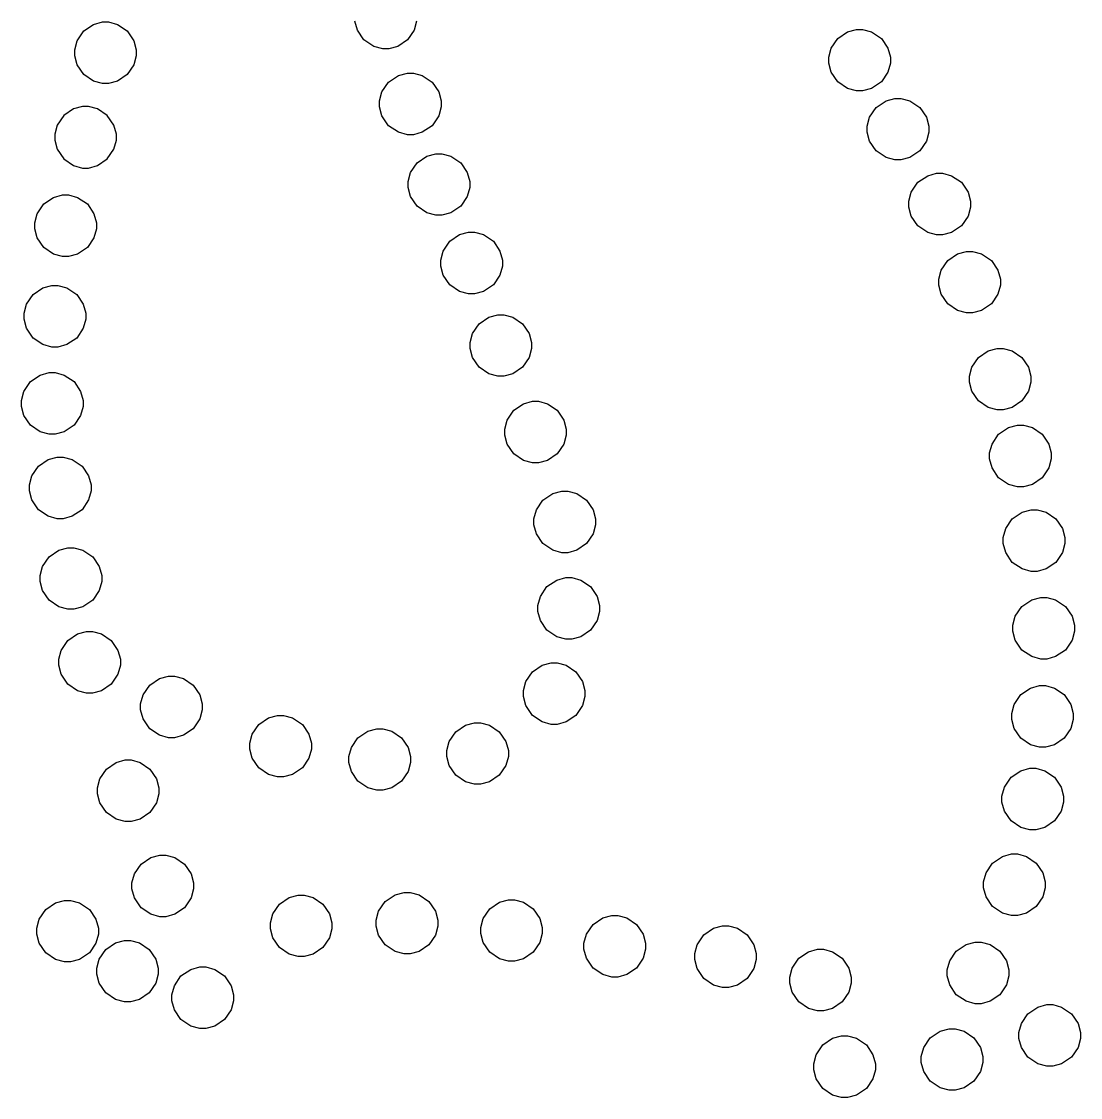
# Model space of a CAD drawing. Extents: x 0 to 109, y 0 to 214.
# Drawn here: x 0 to 108.6, y 0 to 110.4 of the extents above; entities that cross this region are included whole.
import ezdxf

# ---------------------------------------------------------------- set-up
doc = ezdxf.new("R2010")
doc.units = 0
doc.layers.get('0').update_dxf_attribs({"linetype": 'CONTINUOUS'})

msp = doc.modelspace()

# ---------------------------------------------------------------- linework, layer by layer
at = {"color": 3}
for p, q in [((34.4592, 109.493), (34.2112, 110.415)), ((40.5253, 110.415), (40.2759, 109.493)), ((5.72163, 108.402), (6.39822, 109.405)), ((6.39822, 109.405), (7.40145, 110.082)), ((7.40145, 110.082), (8.32337, 110.33)), ((8.32337, 110.33), (8.63064, 110.33)), ((8.63064, 110.33), (8.93657, 110.33)), ((8.93657, 110.33), (9.85848, 110.082)), ((9.85848, 110.082), (10.8617, 109.405)), ((10.8617, 109.405), (11.5383, 108.402)), ((35.1359, 108.49), (34.4592, 109.493)), ((40.2759, 109.493), (39.5993, 108.49)), ((83.7378, 108.643), (84.7411, 109.32)), ((84.7411, 109.32), (85.6629, 109.568)), ((85.6629, 109.568), (85.9702, 109.568)), ((85.9702, 109.568), (86.2764, 109.568)), ((86.2764, 109.568), (87.1982, 109.32)), ((87.1982, 109.32), (88.2015, 108.643)), ((5.47356, 107.48), (5.72163, 108.402)), ((11.5383, 108.402), (11.7878, 107.48)), ((36.1389, 107.813), (35.1359, 108.49)), ((39.5993, 108.49), (38.596, 107.813)), ((83.0612, 107.64), (83.7378, 108.643)), ((88.2015, 108.643), (88.8781, 107.64)), ((5.47356, 107.173), (5.47356, 107.48)), ((5.47356, 106.866), (5.47356, 107.173)), ((11.7878, 107.48), (11.7878, 107.173)), ((11.7878, 107.173), (11.7878, 106.866)), ((37.0611, 107.564), (36.1389, 107.813)), ((37.3683, 107.564), (37.0611, 107.564)), ((37.6742, 107.564), (37.3683, 107.564)), ((38.596, 107.813), (37.6742, 107.564)), ((82.8132, 106.718), (83.0612, 107.64)), ((88.8781, 107.64), (89.1275, 106.718)), ((5.72163, 105.944), (5.47356, 106.866)), ((11.7878, 106.866), (11.5383, 105.944)), ((82.8132, 106.409), (82.8132, 106.718)), ((82.8132, 106.104), (82.8132, 106.409)), ((83.0612, 105.181), (82.8132, 106.104)), ((89.1275, 106.104), (88.8781, 105.181)), ((89.1275, 106.718), (89.1275, 106.409)), ((89.1275, 106.409), (89.1275, 106.104)), ((6.39822, 104.94), (5.72163, 105.944)), ((7.40145, 104.264), (6.39822, 104.94)), ((10.8617, 104.94), (9.85848, 104.264)), ((11.5383, 105.944), (10.8617, 104.94)), ((38.6651, 104.826), (39.587, 105.074)), ((39.587, 105.074), (39.8942, 105.074)), ((39.8942, 105.074), (40.2001, 105.074)), ((40.2001, 105.074), (41.1219, 104.826)), ((83.7378, 104.178), (83.0612, 105.181)), ((88.8781, 105.181), (88.2015, 104.178)), ((8.32337, 104.016), (7.40145, 104.264)), ((8.63064, 104.016), (8.32337, 104.016)), ((8.93657, 104.016), (8.63064, 104.016)), ((9.85848, 104.264), (8.93657, 104.016)), ((36.9852, 103.146), (37.6619, 104.15)), ((37.6619, 104.15), (38.6651, 104.826)), ((41.1219, 104.826), (42.1252, 104.15)), ((42.1252, 104.15), (42.8018, 103.146)), ((84.7411, 103.502), (83.7378, 104.178)), ((88.2015, 104.178), (87.1982, 103.502)), ((36.7372, 102.224), (36.9852, 103.146)), ((42.8018, 103.146), (43.0512, 102.224)), ((85.6629, 103.252), (84.7411, 103.502)), ((85.9702, 103.252), (85.6629, 103.252)), ((86.2764, 103.252), (85.9702, 103.252)), ((87.1982, 103.502), (86.2764, 103.252)), ((6.2756, 101.661), (5.35369, 101.414)), ((6.5829, 101.661), (6.2756, 101.661)), ((6.8888, 101.661), (6.5829, 101.661)), ((7.81071, 101.414), (6.8888, 101.661)), ((36.7372, 101.917), (36.7372, 102.224)), ((36.7372, 101.61), (36.7372, 101.917)), ((36.9852, 100.688), (36.7372, 101.61)), ((43.0512, 101.61), (42.8018, 100.688)), ((43.0512, 102.224), (43.0512, 101.917)), ((43.0512, 101.917), (43.0512, 101.61)), ((87.001, 100.561), (87.6776, 101.564)), ((87.6776, 101.564), (88.6809, 102.241)), ((88.6809, 102.241), (89.6027, 102.489)), ((89.6027, 102.489), (89.91, 102.489)), ((89.91, 102.489), (90.2159, 102.489)), ((90.2159, 102.489), (91.138, 102.241)), ((91.138, 102.241), (92.1413, 101.564)), ((92.1413, 101.564), (92.8176, 100.561)), ((4.35046, 100.737), (3.67386, 99.7342)), ((5.35369, 101.414), (4.35046, 100.737)), ((8.81394, 100.737), (7.81071, 101.414)), ((9.49053, 99.7342), (8.81394, 100.737)), ((37.6619, 99.6844), (36.9852, 100.688)), ((42.8018, 100.688), (42.1252, 99.6844)), ((86.753, 99.6389), (87.001, 100.561)), ((92.8176, 100.561), (93.0674, 99.6389)), ((3.67386, 99.7342), (3.4258, 98.8123)), ((9.73998, 98.8123), (9.49053, 99.7342)), ((38.6651, 99.0078), (37.6619, 99.6844)), ((42.1252, 99.6844), (41.1219, 99.0078)), ((86.753, 99.3316), (86.753, 99.6389)), ((86.753, 99.0244), (86.753, 99.3316)), ((93.0674, 99.6389), (93.0674, 99.3316)), ((93.0674, 99.3316), (93.0674, 99.0244)), ((3.4258, 98.8123), (3.4258, 98.5037)), ((3.4258, 98.5037), (3.4258, 98.1975)), ((9.73998, 98.5037), (9.73998, 98.8123)), ((9.73998, 98.1975), (9.73998, 98.5037)), ((39.587, 98.7584), (38.6651, 99.0078)), ((39.8942, 98.7584), (39.587, 98.7584)), ((40.2001, 98.7584), (39.8942, 98.7584)), ((41.1219, 99.0078), (40.2001, 98.7584)), ((87.001, 98.1026), (86.753, 99.0244)), ((93.0674, 99.0244), (92.8176, 98.1026)), ((3.4258, 98.1975), (3.67386, 97.2757)), ((3.67386, 97.2757), (4.35046, 96.2724)), ((8.81394, 96.2724), (9.49053, 97.2757)), ((9.49053, 97.2757), (9.73998, 98.1975)), ((87.6776, 97.0993), (87.001, 98.1026)), ((92.8176, 98.1026), (92.1413, 97.0993)), ((4.35046, 96.2724), (5.35369, 95.5957)), ((7.81071, 95.5957), (8.81394, 96.2724)), ((40.597, 95.8906), (41.6003, 96.5673)), ((41.6003, 96.5673), (42.5221, 96.8142)), ((42.5221, 96.8142), (42.8293, 96.8142)), ((42.8293, 96.8142), (43.1352, 96.8142)), ((43.1352, 96.8142), (44.0574, 96.5673)), ((44.0574, 96.5673), (45.0603, 95.8906)), ((88.6809, 96.4226), (87.6776, 97.0993)), ((89.6027, 96.1732), (88.6809, 96.4226)), ((89.91, 96.1732), (89.6027, 96.1732)), ((90.2159, 96.1732), (89.91, 96.1732)), ((91.138, 96.4226), (90.2159, 96.1732)), ((92.1413, 97.0993), (91.138, 96.4226)), ((5.35369, 95.5957), (6.2756, 95.3463)), ((6.2756, 95.3463), (6.5829, 95.3463)), ((6.5829, 95.3463), (6.8888, 95.3463)), ((6.8888, 95.3463), (7.81071, 95.5957)), ((39.9203, 94.8877), (40.597, 95.8906)), ((45.0603, 95.8906), (45.7369, 94.8877)), ((39.6723, 93.9655), (39.9203, 94.8877)), ((39.6723, 93.6569), (39.6723, 93.9655)), ((45.7369, 94.8877), (45.9863, 93.9655)), ((45.9863, 93.9655), (45.9863, 93.6569)), ((91.2742, 92.8811), (91.9508, 93.8844)), ((91.9508, 93.8844), (92.9541, 94.561)), ((92.9541, 94.561), (93.8759, 94.809)), ((93.8759, 94.809), (94.1835, 94.809)), ((94.1835, 94.809), (94.4908, 94.809)), ((94.4908, 94.809), (95.4126, 94.561)), ((95.4126, 94.561), (96.4159, 93.8844)), ((96.4159, 93.8844), (97.0926, 92.8811)), ((39.6723, 93.351), (39.6723, 93.6569)), ((39.9203, 92.4292), (39.6723, 93.351)), ((45.9863, 93.351), (45.7369, 92.4292)), ((45.9863, 93.6569), (45.9863, 93.351)), ((91.0262, 91.9593), (91.2742, 92.8811)), ((97.0926, 92.8811), (97.3406, 91.9593)), ((1.62609, 90.6544), (2.3027, 91.6573)), ((2.3027, 91.6573), (3.30591, 92.3339)), ((3.30591, 92.3339), (4.22783, 92.5823)), ((4.22783, 92.5823), (4.53513, 92.5823)), ((4.53513, 92.5823), (4.84106, 92.5823)), ((4.84106, 92.5823), (5.76294, 92.3339)), ((5.76294, 92.3339), (6.76617, 91.6573)), ((6.76617, 91.6573), (7.4428, 90.6544)), ((40.597, 91.4259), (39.9203, 92.4292)), ((45.7369, 92.4292), (45.0603, 91.4259)), ((91.0262, 91.652), (91.0262, 91.9593)), ((91.0262, 91.3447), (91.0262, 91.652)), ((97.3406, 91.9593), (97.3406, 91.652)), ((97.3406, 91.652), (97.3406, 91.3447)), ((1.37804, 89.7322), (1.62609, 90.6544)), ((7.4428, 90.6544), (7.69221, 89.7322)), ((41.6003, 90.7493), (40.597, 91.4259)), ((42.5221, 90.4998), (41.6003, 90.7493)), ((42.8293, 90.4998), (42.5221, 90.4998)), ((43.1352, 90.4998), (42.8293, 90.4998)), ((44.0574, 90.7493), (43.1352, 90.4998)), ((45.0603, 91.4259), (44.0574, 90.7493)), ((91.2742, 90.4226), (91.0262, 91.3447)), ((97.3406, 91.3447), (97.0926, 90.4226)), ((1.37804, 89.4249), (1.37804, 89.7322)), ((1.37804, 89.1177), (1.37804, 89.4249)), ((7.69221, 89.7322), (7.69221, 89.4249)), ((7.69221, 89.4249), (7.69221, 89.1177)), ((91.9508, 89.4196), (91.2742, 90.4226)), ((92.9541, 88.743), (91.9508, 89.4196)), ((96.4159, 89.4196), (95.4126, 88.743)), ((97.0926, 90.4226), (96.4159, 89.4196)), ((1.62609, 88.1959), (1.37804, 89.1177)), ((7.69221, 89.1177), (7.4428, 88.1959)), ((43.9416, 87.8346), (44.9446, 88.5112)), ((44.9446, 88.5112), (45.8668, 88.7596)), ((45.8668, 88.7596), (46.174, 88.7596)), ((46.174, 88.7596), (46.4813, 88.7596)), ((46.4813, 88.7596), (47.4031, 88.5112)), ((47.4031, 88.5112), (48.4064, 87.8346)), ((93.8759, 88.495), (92.9541, 88.743)), ((94.1835, 88.495), (93.8759, 88.495)), ((94.4908, 88.495), (94.1835, 88.495)), ((95.4126, 88.743), (94.4908, 88.495)), ((2.3027, 87.1926), (1.62609, 88.1959)), ((3.30591, 86.5159), (2.3027, 87.1926)), ((6.76617, 87.1926), (5.76294, 86.5159)), ((7.4428, 88.1959), (6.76617, 87.1926)), ((43.265, 86.8317), (43.9416, 87.8346)), ((48.4064, 87.8346), (49.083, 86.8317)), ((4.22783, 86.2665), (3.30591, 86.5159)), ((4.53513, 86.2665), (4.22783, 86.2665)), ((4.84106, 86.2665), (4.53513, 86.2665)), ((5.76294, 86.5159), (4.84106, 86.2665)), ((43.017, 85.9095), (43.265, 86.8317)), ((49.083, 86.8317), (49.331, 85.9095)), ((95.0225, 85.8711), (96.0258, 86.5477)), ((96.0258, 86.5477), (96.9479, 86.7957)), ((96.9479, 86.7957), (97.2552, 86.7957)), ((97.2552, 86.7957), (97.5625, 86.7957)), ((97.5625, 86.7957), (98.4843, 86.5477)), ((98.4843, 86.5477), (99.4876, 85.8711)), ((43.017, 85.6022), (43.017, 85.9095)), ((43.017, 85.295), (43.017, 85.6022)), ((43.265, 84.3732), (43.017, 85.295)), ((49.331, 85.295), (49.083, 84.3732)), ((49.331, 85.9095), (49.331, 85.6022)), ((49.331, 85.6022), (49.331, 85.295)), ((94.3462, 84.8678), (95.0225, 85.8711)), ((99.4876, 85.8711), (100.164, 84.8678)), ((43.9416, 83.3699), (43.265, 84.3732)), ((49.083, 84.3732), (48.4064, 83.3699)), ((94.0978, 83.9459), (94.3462, 84.8678)), ((94.0978, 83.6387), (94.0978, 83.9459)), ((100.164, 84.8678), (100.412, 83.9459)), ((100.412, 83.9459), (100.412, 83.6387)), ((1.20992, 82.375), (2.21313, 83.0516)), ((2.21313, 83.0516), (3.13504, 83.2997)), ((3.13504, 83.2997), (3.44234, 83.2997)), ((3.44234, 83.2997), (3.74964, 83.2997)), ((3.74964, 83.2997), (4.67155, 83.0516)), ((4.67155, 83.0516), (5.67475, 82.375)), ((44.9446, 82.6932), (43.9416, 83.3699)), ((48.4064, 83.3699), (47.4031, 82.6932)), ((94.0978, 83.3314), (94.0978, 83.6387)), ((94.3462, 82.4096), (94.0978, 83.3314)), ((100.412, 83.3314), (100.164, 82.4096)), ((100.412, 83.6387), (100.412, 83.3314)), ((0.5333, 81.3717), (1.20992, 82.375)), ((5.67475, 82.375), (6.35138, 81.3717)), ((45.8668, 82.4452), (44.9446, 82.6932)), ((46.174, 82.4452), (45.8668, 82.4452)), ((46.4813, 82.4452), (46.174, 82.4452)), ((47.4031, 82.6932), (46.4813, 82.4452)), ((95.0225, 81.4063), (94.3462, 82.4096)), ((100.164, 82.4096), (99.4876, 81.4063)), ((0.28525, 80.4499), (0.5333, 81.3717)), ((6.35138, 81.3717), (6.59941, 80.4499)), ((96.0258, 80.7297), (95.0225, 81.4063)), ((96.9479, 80.4803), (96.0258, 80.7297)), ((98.4843, 80.7297), (97.5625, 80.4803)), ((99.4876, 81.4063), (98.4843, 80.7297)), ((0.28525, 80.1412), (0.28525, 80.4499)), ((0.28525, 79.8354), (0.28525, 80.1412)), ((0.5333, 78.9132), (0.28525, 79.8354)), ((6.59941, 79.8354), (6.35138, 78.9132)), ((6.59941, 80.4499), (6.59941, 80.1412)), ((6.59941, 80.1412), (6.59941, 79.8354)), ((46.9441, 79.3708), (47.9474, 80.0474)), ((47.9474, 80.0474), (48.8692, 80.2954)), ((48.8692, 80.2954), (49.1779, 80.2954)), ((49.1779, 80.2954), (49.4841, 80.2954)), ((49.4841, 80.2954), (50.4059, 80.0474)), ((50.4059, 80.0474), (51.4092, 79.3708)), ((97.2552, 80.4803), (96.9479, 80.4803)), ((97.5625, 80.4803), (97.2552, 80.4803)), ((1.20992, 77.9103), (0.5333, 78.9132)), ((6.35138, 78.9132), (5.67475, 77.9103)), ((46.0209, 77.4457), (46.2675, 78.3678)), ((46.2675, 78.3678), (46.9441, 79.3708)), ((51.4092, 79.3708), (52.0859, 78.3678)), ((52.0859, 78.3678), (52.3353, 77.4457)), ((2.21313, 77.2336), (1.20992, 77.9103)), ((5.67475, 77.9103), (4.67155, 77.2336)), ((46.0209, 77.1384), (46.0209, 77.4457)), ((52.3353, 77.4457), (52.3353, 77.1384)), ((3.13504, 76.9842), (2.21313, 77.2336)), ((3.44234, 76.9842), (3.13504, 76.9842)), ((3.74964, 76.9842), (3.44234, 76.9842)), ((4.67155, 77.2336), (3.74964, 76.9842)), ((46.0209, 76.8311), (46.0209, 77.1384)), ((46.2675, 75.9093), (46.0209, 76.8311)), ((52.3353, 76.8311), (52.0859, 75.9093)), ((52.3353, 77.1384), (52.3353, 76.8311)), ((98.1618, 75.9217), (99.1651, 76.5983)), ((99.1651, 76.5983), (100.087, 76.8463)), ((100.087, 76.8463), (100.394, 76.8463)), ((100.394, 76.8463), (100.7, 76.8463)), ((100.7, 76.8463), (101.622, 76.5983)), ((101.622, 76.5983), (102.625, 75.9217)), ((46.9441, 74.906), (46.2675, 75.9093)), ((52.0859, 75.9093), (51.4092, 74.906)), ((97.4852, 74.9184), (98.1618, 75.9217)), ((102.625, 75.9217), (103.302, 74.9184)), ((0.93707, 73.4328), (1.94028, 74.1094)), ((1.94028, 74.1094), (2.86219, 74.356)), ((2.86219, 74.356), (3.16949, 74.356)), ((3.16949, 74.356), (3.47541, 74.356)), ((3.47541, 74.356), (4.3973, 74.1094)), ((4.3973, 74.1094), (5.40053, 73.4328)), ((47.9474, 74.2294), (46.9441, 74.906)), ((48.8692, 73.98), (47.9474, 74.2294)), ((49.1779, 73.98), (48.8692, 73.98)), ((49.4841, 73.98), (49.1779, 73.98)), ((50.4059, 74.2294), (49.4841, 73.98)), ((51.4092, 74.906), (50.4059, 74.2294)), ((97.2372, 73.9965), (97.4852, 74.9184)), ((97.2372, 73.6879), (97.2372, 73.9965)), ((103.302, 74.9184), (103.551, 73.9965)), ((103.551, 73.9965), (103.551, 73.6879)), ((0.26045, 72.4299), (0.93707, 73.4328)), ((5.40053, 73.4328), (6.07716, 72.4299)), ((97.2372, 73.382), (97.2372, 73.6879)), ((97.4852, 72.4598), (97.2372, 73.382)), ((103.551, 73.382), (103.302, 72.4598)), ((103.551, 73.6879), (103.551, 73.382)), ((0.0124, 71.5077), (0.26045, 72.4299)), ((6.07716, 72.4299), (6.32658, 71.5077)), ((98.1618, 71.4569), (97.4852, 72.4598)), ((103.302, 72.4598), (102.625, 71.4569)), ((0.0124, 71.199), (0.0124, 71.5077)), ((0.0124, 70.8932), (0.0124, 71.199)), ((0.26045, 69.9714), (0.0124, 70.8932)), ((6.32658, 70.8932), (6.07716, 69.9714)), ((6.32658, 71.5077), (6.32658, 71.199)), ((6.32658, 71.199), (6.32658, 70.8932)), ((50.4941, 70.4977), (51.4974, 71.1743)), ((51.4974, 71.1743), (52.4192, 71.4209)), ((52.4192, 71.4209), (52.7279, 71.4209)), ((52.7279, 71.4209), (53.0338, 71.4209)), ((53.0338, 71.4209), (53.9556, 71.1743)), ((53.9556, 71.1743), (54.9589, 70.4977)), ((99.1651, 70.7803), (98.1618, 71.4569)), ((100.087, 70.5309), (99.1651, 70.7803)), ((101.622, 70.7803), (100.7, 70.5309)), ((102.625, 71.4569), (101.622, 70.7803)), ((0.93707, 68.9681), (0.26045, 69.9714)), ((6.07716, 69.9714), (5.40053, 68.9681)), ((49.8175, 69.4944), (50.4941, 70.4977)), ((54.9589, 70.4977), (55.6355, 69.4944)), ((100.394, 70.5309), (100.087, 70.5309)), ((100.7, 70.5309), (100.394, 70.5309)), ((1.94028, 68.2914), (0.93707, 68.9681)), ((5.40053, 68.9681), (4.3973, 68.2914)), ((49.5709, 68.5726), (49.8175, 69.4944)), ((49.5709, 68.2639), (49.5709, 68.5726)), ((55.6355, 69.4944), (55.8849, 68.5726)), ((55.8849, 68.5726), (55.8849, 68.2639)), ((100.232, 68.042), (101.235, 68.7186)), ((101.235, 68.7186), (102.157, 68.9666)), ((102.157, 68.9666), (102.464, 68.9666)), ((102.464, 68.9666), (102.77, 68.9666)), ((102.77, 68.9666), (103.692, 68.7186)), ((103.692, 68.7186), (104.695, 68.042)), ((2.86219, 68.042), (1.94028, 68.2914)), ((3.16949, 68.042), (2.86219, 68.042)), ((3.47541, 68.042), (3.16949, 68.042)), ((4.3973, 68.2914), (3.47541, 68.042)), ((49.5709, 67.9581), (49.5709, 68.2639)), ((49.8175, 67.0359), (49.5709, 67.9581)), ((55.8849, 67.9581), (55.6355, 67.0359)), ((55.8849, 68.2639), (55.8849, 67.9581)), ((99.5549, 67.0387), (100.232, 68.042)), ((104.695, 68.042), (105.372, 67.0387)), ((50.4941, 66.0329), (49.8175, 67.0359)), ((55.6355, 67.0359), (54.9589, 66.0329)), ((99.3069, 66.1169), (99.5549, 67.0387)), ((105.372, 67.0387), (105.621, 66.1169)), ((1.75562, 64.7637), (2.75883, 65.4403)), ((2.75883, 65.4403), (3.68074, 65.6883)), ((3.68074, 65.6883), (3.98942, 65.6883)), ((3.98942, 65.6883), (4.29535, 65.6883)), ((4.29535, 65.6883), (5.21727, 65.4403)), ((5.21727, 65.4403), (6.22046, 64.7637)), ((51.4974, 65.3563), (50.4941, 66.0329)), ((52.4192, 65.1069), (51.4974, 65.3563)), ((53.9556, 65.3563), (53.0338, 65.1069)), ((54.9589, 66.0329), (53.9556, 65.3563)), ((99.3069, 65.8082), (99.3069, 66.1169)), ((99.3069, 65.5024), (99.3069, 65.8082)), ((99.5549, 64.5806), (99.3069, 65.5024)), ((105.621, 65.5024), (105.372, 64.5806)), ((105.621, 66.1169), (105.621, 65.8082)), ((105.621, 65.8082), (105.621, 65.5024)), ((1.079, 63.7604), (1.75562, 64.7637)), ((6.22046, 64.7637), (6.89709, 63.7604)), ((52.7279, 65.1069), (52.4192, 65.1069)), ((53.0338, 65.1069), (52.7279, 65.1069)), ((100.232, 63.5773), (99.5549, 64.5806)), ((105.372, 64.5806), (104.695, 63.5773)), ((0.83234, 62.8385), (1.079, 63.7604)), ((6.89709, 63.7604), (7.1465, 62.8385)), ((101.235, 62.9006), (100.232, 63.5773)), ((104.695, 63.5773), (103.692, 62.9006)), ((0.83234, 62.5299), (0.83234, 62.8385)), ((0.83234, 62.224), (0.83234, 62.5299)), ((1.079, 61.3022), (0.83234, 62.224)), ((7.1465, 62.224), (6.89709, 61.3022)), ((7.1465, 62.8385), (7.1465, 62.5299)), ((7.1465, 62.5299), (7.1465, 62.224)), ((53.498, 61.2814), (54.5013, 61.958)), ((54.5013, 61.958), (55.4232, 62.206)), ((55.4232, 62.206), (55.7308, 62.206)), ((55.7308, 62.206), (56.0366, 62.206)), ((56.0366, 62.206), (56.9584, 61.958)), ((56.9584, 61.958), (57.9617, 61.2814)), ((102.157, 62.6512), (101.235, 62.9006)), ((102.464, 62.6512), (102.157, 62.6512)), ((102.77, 62.6512), (102.464, 62.6512)), ((103.692, 62.9006), (102.77, 62.6512)), ((1.75562, 60.2989), (1.079, 61.3022)), ((6.89709, 61.3022), (6.22046, 60.2989)), ((52.8214, 60.2781), (53.498, 61.2814)), ((57.9617, 61.2814), (58.6384, 60.2781)), ((2.75883, 59.6223), (1.75562, 60.2989)), ((3.68074, 59.3729), (2.75883, 59.6223)), ((5.21727, 59.6223), (4.29535, 59.3729)), ((6.22046, 60.2989), (5.21727, 59.6223)), ((52.5734, 59.3563), (52.8214, 60.2781)), ((58.6384, 60.2781), (58.8878, 59.3563)), ((101.635, 59.3605), (102.638, 60.0371)), ((102.638, 60.0371), (103.56, 60.2851)), ((103.56, 60.2851), (103.867, 60.2851)), ((103.867, 60.2851), (104.173, 60.2851)), ((104.173, 60.2851), (105.095, 60.0371)), ((105.095, 60.0371), (106.098, 59.3605)), ((3.98942, 59.3729), (3.68074, 59.3729)), ((4.29535, 59.3729), (3.98942, 59.3729)), ((52.5734, 59.049), (52.5734, 59.3563)), ((52.5734, 58.7417), (52.5734, 59.049)), ((52.8214, 57.8196), (52.5734, 58.7417)), ((58.8878, 58.7417), (58.6384, 57.8196)), ((58.8878, 59.3563), (58.8878, 59.049)), ((58.8878, 59.049), (58.8878, 58.7417)), ((100.958, 58.3572), (101.635, 59.3605)), ((106.098, 59.3605), (106.775, 58.3572)), ((53.498, 56.8166), (52.8214, 57.8196)), ((58.6384, 57.8196), (57.9617, 56.8166)), ((100.71, 57.4354), (100.958, 58.3572)), ((100.71, 57.1281), (100.71, 57.4354)), ((106.775, 58.3572), (107.024, 57.4354)), ((107.024, 57.4354), (107.024, 57.1281)), ((3.85163, 56.1566), (4.77354, 56.4046)), ((4.77354, 56.4046), (5.08081, 56.4046)), ((5.08081, 56.4046), (5.38674, 56.4046)), ((5.38674, 56.4046), (6.30865, 56.1566)), ((54.5013, 56.14), (53.498, 56.8166)), ((57.9617, 56.8166), (56.9584, 56.14)), ((100.71, 56.8205), (100.71, 57.1281)), ((100.958, 55.8987), (100.71, 56.8205)), ((107.024, 56.8205), (106.775, 55.8987)), ((107.024, 57.1281), (107.024, 56.8205)), ((2.17179, 54.4766), (2.84841, 55.48)), ((2.84841, 55.48), (3.85163, 56.1566)), ((6.30865, 56.1566), (7.31188, 55.48)), ((7.31188, 55.48), (7.98848, 54.4766)), ((55.4232, 55.8906), (54.5013, 56.14)), ((55.7308, 55.8906), (55.4232, 55.8906)), ((56.0366, 55.8906), (55.7308, 55.8906)), ((56.9584, 56.14), (56.0366, 55.8906)), ((101.635, 54.8954), (100.958, 55.8987)), ((106.775, 55.8987), (106.098, 54.8954)), ((1.92374, 53.5548), (2.17179, 54.4766)), ((7.98848, 54.4766), (8.23793, 53.5548)), ((102.638, 54.2188), (101.635, 54.8954)), ((103.56, 53.9694), (102.638, 54.2188)), ((105.095, 54.2188), (104.173, 53.9694)), ((106.098, 54.8954), (105.095, 54.2188)), ((1.92374, 53.2462), (1.92374, 53.5548)), ((1.92374, 52.9399), (1.92374, 53.2462)), ((8.23793, 53.5548), (8.23793, 53.2462)), ((8.23793, 53.2462), (8.23793, 52.9399)), ((53.9076, 52.4083), (54.9106, 53.0849)), ((54.9106, 53.0849), (55.8327, 53.3329)), ((55.8327, 53.3329), (56.14, 53.3329)), ((56.14, 53.3329), (56.4473, 53.3329)), ((56.4473, 53.3329), (57.3691, 53.0849)), ((57.3691, 53.0849), (58.3724, 52.4083)), ((103.867, 53.9694), (103.56, 53.9694)), ((104.173, 53.9694), (103.867, 53.9694)), ((2.17179, 52.0181), (1.92374, 52.9399)), ((2.84841, 51.0148), (2.17179, 52.0181)), ((7.98848, 52.0181), (7.31188, 51.0148)), ((8.23793, 52.9399), (7.98848, 52.0181)), ((53.231, 51.405), (53.9076, 52.4083)), ((58.3724, 52.4083), (59.049, 51.405)), ((3.85163, 50.3382), (2.84841, 51.0148)), ((7.31188, 51.0148), (6.30865, 50.3382)), ((52.983, 50.4832), (53.231, 51.405)), ((59.049, 51.405), (59.297, 50.4832)), ((102.621, 50.3728), (103.624, 51.0494)), ((103.624, 51.0494), (104.546, 51.296)), ((104.546, 51.296), (104.854, 51.296)), ((104.854, 51.296), (105.16, 51.296)), ((105.16, 51.296), (106.081, 51.0494)), ((106.081, 51.0494), (107.085, 50.3728)), ((4.77354, 50.0888), (3.85163, 50.3382)), ((5.08081, 50.0888), (4.77354, 50.0888)), ((5.38674, 50.0888), (5.08081, 50.0888)), ((6.30865, 50.3382), (5.38674, 50.0888)), ((52.983, 50.1745), (52.983, 50.4832)), ((52.983, 49.8683), (52.983, 50.1745)), ((53.231, 48.9465), (52.983, 49.8683)), ((59.297, 49.8683), (59.049, 48.9465)), ((59.297, 50.4832), (59.297, 50.1745)), ((59.297, 50.1745), (59.297, 49.8683)), ((101.945, 49.3695), (102.621, 50.3728)), ((107.085, 50.3728), (107.761, 49.3695)), ((53.9076, 47.9432), (53.231, 48.9465)), ((59.049, 48.9465), (58.3724, 47.9432)), ((101.696, 48.4477), (101.945, 49.3695)), ((107.761, 49.3695), (108.011, 48.4477)), ((4.75975, 46.8782), (5.76294, 47.5548)), ((5.76294, 47.5548), (6.68486, 47.8028)), ((6.68486, 47.8028), (6.99216, 47.8028)), ((6.99216, 47.8028), (7.29809, 47.8028)), ((7.29809, 47.8028), (8.22, 47.5548)), ((8.22, 47.5548), (9.2232, 46.8782)), ((54.9106, 47.2666), (53.9076, 47.9432)), ((58.3724, 47.9432), (57.3691, 47.2666)), ((101.696, 48.139), (101.696, 48.4477)), ((101.696, 47.8331), (101.696, 48.139)), ((101.945, 46.9113), (101.696, 47.8331)), ((108.011, 47.8331), (107.761, 46.9113)), ((108.011, 48.4477), (108.011, 48.139)), ((108.011, 48.139), (108.011, 47.8331)), ((4.08312, 45.8749), (4.75975, 46.8782)), ((9.2232, 46.8782), (9.89983, 45.8749)), ((55.8327, 47.0172), (54.9106, 47.2666)), ((56.14, 47.0172), (55.8327, 47.0172)), ((56.4473, 47.0172), (56.14, 47.0172)), ((57.3691, 47.2666), (56.4473, 47.0172)), ((102.621, 45.908), (101.945, 46.9113)), ((107.761, 46.9113), (107.085, 45.908)), ((3.83508, 44.9531), (4.08312, 45.8749)), ((9.89983, 45.8749), (10.1492, 44.9531)), ((103.624, 45.2314), (102.621, 45.908)), ((107.085, 45.908), (106.081, 45.2314)), ((3.83508, 44.6458), (3.83508, 44.9531)), ((3.83508, 44.3385), (3.83508, 44.6458)), ((4.08312, 43.4164), (3.83508, 44.3385)), ((10.1492, 44.3385), (9.89983, 43.4164)), ((10.1492, 44.9531), (10.1492, 44.6458)), ((10.1492, 44.6458), (10.1492, 44.3385)), ((52.4055, 43.67), (53.4088, 44.3466)), ((53.4088, 44.3466), (54.3306, 44.5946)), ((54.3306, 44.5946), (54.6393, 44.5946)), ((54.6393, 44.5946), (54.9451, 44.5946)), ((54.9451, 44.5946), (55.8669, 44.3466)), ((55.8669, 44.3466), (56.8702, 43.67)), ((104.546, 44.982), (103.624, 45.2314)), ((104.854, 44.982), (104.546, 44.982)), ((105.16, 44.982), (104.854, 44.982)), ((106.081, 45.2314), (105.16, 44.982)), ((4.75975, 42.4134), (4.08312, 43.4164)), ((9.89983, 43.4164), (9.2232, 42.4134)), ((14.1593, 42.9824), (15.0813, 43.2304)), ((15.0813, 43.2304), (15.3886, 43.2304)), ((15.3886, 43.2304), (15.6945, 43.2304)), ((15.6945, 43.2304), (16.6164, 42.9824)), ((51.7289, 42.6667), (52.4055, 43.67)), ((56.8702, 43.67), (57.5469, 42.6667)), ((5.76294, 41.7368), (4.75975, 42.4134)), ((9.2232, 42.4134), (8.22, 41.7368)), ((12.4795, 41.3025), (13.1561, 42.3058)), ((13.1561, 42.3058), (14.1593, 42.9824)), ((16.6164, 42.9824), (17.6196, 42.3058)), ((17.6196, 42.3058), (18.2962, 41.3025)), ((51.4823, 41.7449), (51.7289, 42.6667)), ((57.5469, 42.6667), (57.7963, 41.7449)), ((102.503, 41.33), (103.506, 42.0067)), ((103.506, 42.0067), (104.428, 42.2547)), ((104.428, 42.2547), (104.735, 42.2547)), ((104.735, 42.2547), (105.041, 42.2547)), ((105.041, 42.2547), (105.963, 42.0067)), ((105.963, 42.0067), (106.966, 41.33)), ((6.68486, 41.4884), (5.76294, 41.7368)), ((6.99216, 41.4884), (6.68486, 41.4884)), ((7.29809, 41.4884), (6.99216, 41.4884)), ((8.22, 41.7368), (7.29809, 41.4884)), ((12.2315, 40.3807), (12.4795, 41.3025)), ((18.2962, 41.3025), (18.5456, 40.3807)), ((51.4823, 41.4376), (51.4823, 41.7449)), ((51.4823, 41.1304), (51.4823, 41.4376)), ((51.7289, 40.2086), (51.4823, 41.1304)), ((57.7963, 41.1304), (57.5469, 40.2086)), ((57.7963, 41.7449), (57.7963, 41.4376)), ((57.7963, 41.4376), (57.7963, 41.1304)), ((101.826, 40.3271), (102.503, 41.33)), ((106.966, 41.33), (107.643, 40.3271)), ((12.2315, 40.072), (12.2315, 40.3807)), ((12.2315, 39.7662), (12.2315, 40.072)), ((12.4795, 38.844), (12.2315, 39.7662)), ((18.5456, 39.7662), (18.2962, 38.844)), ((18.5456, 40.3807), (18.5456, 40.072)), ((18.5456, 40.072), (18.5456, 39.7662)), ((52.4055, 39.2053), (51.7289, 40.2086)), ((57.5469, 40.2086), (56.8702, 39.2053)), ((101.578, 39.4049), (101.826, 40.3271)), ((107.643, 40.3271), (107.892, 39.4049)), ((13.1561, 37.8411), (12.4795, 38.844)), ((18.2962, 38.844), (17.6196, 37.8411)), ((24.3499, 38.2778), (25.3532, 38.9544)), ((25.3532, 38.9544), (26.2751, 39.2024)), ((26.2751, 39.2024), (26.5837, 39.2024)), ((26.5837, 39.2024), (26.8897, 39.2024)), ((26.8897, 39.2024), (27.8116, 38.9544)), ((27.8116, 38.9544), (28.8148, 38.2778)), ((53.4088, 38.5286), (52.4055, 39.2053)), ((56.8702, 39.2053), (55.8669, 38.5286)), ((101.578, 39.0977), (101.578, 39.4049)), ((101.578, 38.7904), (101.578, 39.0977)), ((101.826, 37.8686), (101.578, 38.7904)), ((107.892, 38.7904), (107.643, 37.8686)), ((107.892, 39.4049), (107.892, 39.0977)), ((107.892, 39.0977), (107.892, 38.7904)), ((14.1593, 37.1644), (13.1561, 37.8411)), ((17.6196, 37.8411), (16.6164, 37.1644)), ((23.6733, 37.2745), (24.3499, 38.2778)), ((28.8148, 38.2778), (29.4914, 37.2745)), ((34.5212, 36.9122), (35.5244, 37.5888)), ((35.5244, 37.5888), (36.4465, 37.8368)), ((36.4465, 37.8368), (36.7538, 37.8368)), ((36.7538, 37.8368), (37.0611, 37.8368)), ((37.0611, 37.8368), (37.9829, 37.5888)), ((37.9829, 37.5888), (38.9862, 36.9122)), ((43.8796, 36.5234), (44.5562, 37.5267)), ((44.5562, 37.5267), (45.5595, 38.2034)), ((45.5595, 38.2034), (46.4813, 38.4514)), ((46.4813, 38.4514), (46.7886, 38.4514)), ((46.7886, 38.4514), (47.0944, 38.4514)), ((47.0944, 38.4514), (48.0162, 38.2034)), ((48.0162, 38.2034), (49.0195, 37.5267)), ((49.0195, 37.5267), (49.6962, 36.5234)), ((54.3306, 38.2792), (53.4088, 38.5286)), ((54.6393, 38.2792), (54.3306, 38.2792)), ((54.9451, 38.2792), (54.6393, 38.2792)), ((55.8669, 38.5286), (54.9451, 38.2792)), ((102.503, 36.8653), (101.826, 37.8686)), ((107.643, 37.8686), (106.966, 36.8653)), ((15.0813, 36.915), (14.1593, 37.1644)), ((15.3886, 36.915), (15.0813, 36.915)), ((15.6945, 36.915), (15.3886, 36.915)), ((16.6164, 37.1644), (15.6945, 36.915)), ((23.4267, 36.3527), (23.6733, 37.2745)), ((29.4914, 37.2745), (29.7408, 36.3527)), ((33.8446, 35.9089), (34.5212, 36.9122)), ((38.9862, 36.9122), (39.6628, 35.9089)), ((43.6316, 35.6016), (43.8796, 36.5234)), ((49.6962, 36.5234), (49.9456, 35.6016)), ((103.506, 36.1887), (102.503, 36.8653)), ((106.966, 36.8653), (105.963, 36.1887)), ((23.4267, 36.0454), (23.4267, 36.3527)), ((23.4267, 35.7382), (23.4267, 36.0454)), ((23.6733, 34.8161), (23.4267, 35.7382)), ((29.7408, 35.7382), (29.4914, 34.8161)), ((29.7408, 36.3527), (29.7408, 36.0454)), ((29.7408, 36.0454), (29.7408, 35.7382)), ((33.5966, 34.987), (33.8446, 35.9089)), ((39.6628, 35.9089), (39.9108, 34.987)), ((43.6316, 35.2944), (43.6316, 35.6016)), ((49.9456, 35.6016), (49.9456, 35.2944)), ((104.428, 35.9392), (103.506, 36.1887)), ((104.735, 35.9392), (104.428, 35.9392)), ((105.041, 35.9392), (104.735, 35.9392)), ((105.963, 36.1887), (105.041, 35.9392)), ((8.71883, 33.7041), (9.72206, 34.3807)), ((9.72206, 34.3807), (10.644, 34.6287)), ((10.644, 34.6287), (10.9513, 34.6287)), ((10.9513, 34.6287), (11.2572, 34.6287)), ((11.2572, 34.6287), (12.1791, 34.3807)), ((12.1791, 34.3807), (13.1823, 33.7041)), ((24.3499, 33.8129), (23.6733, 34.8161)), ((29.4914, 34.8161), (28.8148, 33.8129)), ((33.5966, 34.6797), (33.5966, 34.987)), ((33.5966, 34.3724), (33.5966, 34.6797)), ((33.8446, 33.4505), (33.5966, 34.3724)), ((39.9108, 34.3724), (39.6628, 33.4505)), ((39.9108, 34.987), (39.9108, 34.6797)), ((39.9108, 34.6797), (39.9108, 34.3724)), ((43.6316, 34.987), (43.6316, 35.2944)), ((43.8796, 34.0651), (43.6316, 34.987)), ((49.9456, 34.987), (49.6962, 34.0651)), ((49.9456, 35.2944), (49.9456, 34.987)), ((8.04224, 32.7008), (8.71883, 33.7041)), ((13.1823, 33.7041), (13.8589, 32.7008)), ((25.3532, 33.1363), (24.3499, 33.8129)), ((26.2751, 32.8869), (25.3532, 33.1363)), ((27.8116, 33.1363), (26.8897, 32.8869)), ((28.8148, 33.8129), (27.8116, 33.1363)), ((34.5212, 32.4473), (33.8446, 33.4505)), ((39.6628, 33.4505), (38.9862, 32.4473)), ((44.5562, 33.0619), (43.8796, 34.0651)), ((49.6962, 34.0651), (49.0195, 33.0619)), ((101.501, 32.8497), (102.504, 33.5263)), ((102.504, 33.5263), (103.426, 33.7743)), ((103.426, 33.7743), (103.733, 33.7743)), ((103.733, 33.7743), (104.039, 33.7743)), ((104.039, 33.7743), (104.961, 33.5263)), ((104.961, 33.5263), (105.964, 32.8497)), ((7.7942, 31.7789), (8.04224, 32.7008)), ((13.8589, 32.7008), (14.1084, 31.7789)), ((26.5837, 32.8869), (26.2751, 32.8869)), ((26.8897, 32.8869), (26.5837, 32.8869)), ((35.5244, 31.7707), (34.5212, 32.4473)), ((38.9862, 32.4473), (37.9829, 31.7707)), ((45.5595, 32.3853), (44.5562, 33.0619)), ((46.4813, 32.1359), (45.5595, 32.3853)), ((46.7886, 32.1359), (46.4813, 32.1359)), ((47.0944, 32.1359), (46.7886, 32.1359)), ((48.0162, 32.3853), (47.0944, 32.1359)), ((49.0195, 33.0619), (48.0162, 32.3853)), ((100.824, 31.8464), (101.501, 32.8497)), ((105.964, 32.8497), (106.641, 31.8464)), ((7.7942, 31.4716), (7.7942, 31.7789)), ((7.7942, 31.1643), (7.7942, 31.4716)), ((8.04224, 30.2424), (7.7942, 31.1643)), ((14.1084, 31.1643), (13.8589, 30.2424)), ((14.1084, 31.7789), (14.1084, 31.4716)), ((14.1084, 31.4716), (14.1084, 31.1643)), ((36.4465, 31.5213), (35.5244, 31.7707)), ((36.7538, 31.5213), (36.4465, 31.5213)), ((37.0611, 31.5213), (36.7538, 31.5213)), ((37.9829, 31.7707), (37.0611, 31.5213)), ((100.576, 30.9246), (100.824, 31.8464)), ((100.576, 30.6159), (100.576, 30.9246)), ((106.641, 31.8464), (106.89, 30.9246)), ((106.89, 30.9246), (106.89, 30.6159)), ((8.71883, 29.2392), (8.04224, 30.2424)), ((13.8589, 30.2424), (13.1823, 29.2392)), ((100.576, 30.31), (100.576, 30.6159)), ((100.824, 29.388), (100.576, 30.31)), ((106.89, 30.31), (106.641, 29.388)), ((106.89, 30.6159), (106.89, 30.31)), ((9.72206, 28.5626), (8.71883, 29.2392)), ((13.1823, 29.2392), (12.1791, 28.5626)), ((101.501, 28.3848), (100.824, 29.388)), ((106.641, 29.388), (105.964, 28.3848)), ((10.644, 28.3132), (9.72206, 28.5626)), ((10.9513, 28.3132), (10.644, 28.3132)), ((11.2572, 28.3132), (10.9513, 28.3132)), ((12.1791, 28.5626), (11.2572, 28.3132)), ((102.504, 27.7082), (101.501, 28.3848)), ((103.426, 27.4588), (102.504, 27.7082)), ((104.961, 27.7082), (104.039, 27.4588)), ((105.964, 28.3848), (104.961, 27.7082)), ((103.733, 27.4588), (103.426, 27.4588)), ((104.039, 27.4588), (103.733, 27.4588)), ((12.2687, 23.9434), (13.2719, 24.62)), ((13.2719, 24.62), (14.1938, 24.8681)), ((14.1938, 24.8681), (14.5011, 24.8681)), ((14.5011, 24.8681), (14.807, 24.8681)), ((14.807, 24.8681), (15.7289, 24.62)), ((15.7289, 24.62), (16.7321, 23.9434)), ((99.6156, 24.0619), (100.619, 24.7385)), ((100.619, 24.7385), (101.541, 24.9866)), ((101.541, 24.9866), (101.848, 24.9866)), ((101.848, 24.9866), (102.155, 24.9866)), ((102.155, 24.9866), (103.077, 24.7385)), ((103.077, 24.7385), (104.08, 24.0619)), ((11.5921, 22.9402), (12.2687, 23.9434)), ((16.7321, 23.9434), (17.4088, 22.9402)), ((98.939, 23.0587), (99.6156, 24.0619)), ((104.08, 24.0619), (104.757, 23.0587)), ((11.344, 22.0183), (11.5921, 22.9402)), ((17.4088, 22.9402), (17.6582, 22.0183)), ((98.691, 22.1368), (98.939, 23.0587)), ((98.691, 21.8281), (98.691, 22.1368)), ((104.757, 23.0587), (105.005, 22.1368)), ((105.005, 22.1368), (105.005, 21.8281)), ((11.344, 21.7096), (11.344, 22.0183)), ((11.344, 21.4037), (11.344, 21.7096)), ((11.5921, 20.4818), (11.344, 21.4037)), ((17.6582, 21.4037), (17.4088, 20.4818)), ((17.6582, 22.0183), (17.6582, 21.7096)), ((17.6582, 21.7096), (17.6582, 21.4037)), ((38.3233, 20.7973), (39.2451, 21.0454)), ((39.2451, 21.0454), (39.5524, 21.0454)), ((39.5524, 21.0454), (39.8597, 21.0454)), ((39.8597, 21.0454), (40.7818, 20.7973)), ((98.691, 21.5222), (98.691, 21.8281)), ((98.939, 20.6003), (98.691, 21.5222)), ((105.005, 21.5222), (104.757, 20.6003)), ((105.005, 21.8281), (105.005, 21.5222)), ((2.50665, 19.3008), (3.50986, 19.9774)), ((3.50986, 19.9774), (4.43177, 20.2255)), ((4.43177, 20.2255), (4.74045, 20.2255)), ((4.74045, 20.2255), (5.04638, 20.2255)), ((5.04638, 20.2255), (5.96829, 19.9774)), ((5.96829, 19.9774), (6.97149, 19.3008)), ((12.2687, 19.4786), (11.5921, 20.4818)), ((17.4088, 20.4818), (16.7321, 19.4786)), ((26.4666, 19.8479), (27.4698, 20.5245)), ((27.4698, 20.5245), (28.3917, 20.7725)), ((28.3917, 20.7725), (28.699, 20.7725)), ((28.699, 20.7725), (29.0063, 20.7725)), ((29.0063, 20.7725), (29.9282, 20.5245)), ((29.9282, 20.5245), (30.9315, 19.8479)), ((36.6434, 19.1175), (37.32, 20.1208)), ((37.32, 20.1208), (38.3233, 20.7973)), ((40.7818, 20.7973), (41.7848, 20.1208)), ((41.7848, 20.1208), (42.4614, 19.1175)), ((48.037, 19.3697), (49.0403, 20.0463)), ((49.0403, 20.0463), (49.9622, 20.2944)), ((49.9622, 20.2944), (50.2694, 20.2944)), ((50.2694, 20.2944), (50.5767, 20.2944)), ((50.5767, 20.2944), (51.4985, 20.0463)), ((51.4985, 20.0463), (52.5018, 19.3697)), ((99.6156, 19.5971), (98.939, 20.6003)), ((104.757, 20.6003), (104.08, 19.5971)), ((1.83003, 18.2976), (2.50665, 19.3008)), ((6.97149, 19.3008), (7.64812, 18.2976)), ((13.2719, 18.802), (12.2687, 19.4786)), ((14.1938, 18.5525), (13.2719, 18.802)), ((15.7289, 18.802), (14.807, 18.5525)), ((16.7321, 19.4786), (15.7289, 18.802)), ((25.5419, 17.9228), (25.79, 18.8447)), ((25.79, 18.8447), (26.4666, 19.8479)), ((30.9315, 19.8479), (31.6081, 18.8447)), ((31.6081, 18.8447), (31.8561, 17.9228)), ((36.3954, 18.1956), (36.6434, 19.1175)), ((42.4614, 19.1175), (42.7094, 18.1956)), ((47.3604, 18.3665), (48.037, 19.3697)), ((52.5018, 19.3697), (53.1784, 18.3665)), ((100.619, 18.9205), (99.6156, 19.5971)), ((101.541, 18.671), (100.619, 18.9205)), ((103.077, 18.9205), (102.155, 18.671)), ((104.08, 19.5971), (103.077, 18.9205)), ((1.58337, 17.3757), (1.83003, 18.2976)), ((7.64812, 18.2976), (7.89753, 17.3757)), ((14.5011, 18.5525), (14.1938, 18.5525)), ((14.807, 18.5525), (14.5011, 18.5525)), ((25.5419, 17.6141), (25.5419, 17.9228)), ((31.8561, 17.9228), (31.8561, 17.6141)), ((36.3954, 17.8869), (36.3954, 18.1956)), ((36.3954, 17.581), (36.3954, 17.8869)), ((42.7094, 18.1956), (42.7094, 17.8869)), ((42.7094, 17.8869), (42.7094, 17.581)), ((47.1124, 17.4446), (47.3604, 18.3665)), ((53.1784, 18.3665), (53.4264, 17.4446)), ((57.9519, 16.7542), (58.6285, 17.7574)), ((58.6285, 17.7574), (59.6318, 18.434)), ((59.6318, 18.434), (60.5536, 18.6821)), ((60.5536, 18.6821), (60.8612, 18.6821)), ((60.8612, 18.6821), (61.1685, 18.6821)), ((61.1685, 18.6821), (62.0903, 18.434)), ((62.0903, 18.434), (63.0936, 17.7574)), ((63.0936, 17.7574), (63.7702, 16.7542)), ((101.848, 18.671), (101.541, 18.671)), ((102.155, 18.671), (101.848, 18.671)), ((1.58337, 17.0684), (1.58337, 17.3757)), ((1.58337, 16.7611), (1.58337, 17.0684)), ((1.83003, 15.8392), (1.58337, 16.7611)), ((7.89753, 16.7611), (7.64812, 15.8392)), ((7.89753, 17.3757), (7.89753, 17.0684)), ((7.89753, 17.0684), (7.89753, 16.7611)), ((25.5419, 17.3082), (25.5419, 17.6141)), ((25.79, 16.3862), (25.5419, 17.3082)), ((31.8561, 17.3082), (31.6081, 16.3862)), ((31.8561, 17.6141), (31.8561, 17.3082)), ((36.6434, 16.6591), (36.3954, 17.581)), ((37.32, 15.6559), (36.6434, 16.6591)), ((42.4614, 16.6591), (41.7848, 15.6559)), ((42.7094, 17.581), (42.4614, 16.6591)), ((47.1124, 17.1359), (47.1124, 17.4446)), ((47.1124, 16.83), (47.1124, 17.1359)), ((47.3604, 15.9081), (47.1124, 16.83)), ((53.4264, 16.83), (53.1784, 15.9081)), ((53.4264, 17.4446), (53.4264, 17.1359)), ((53.4264, 17.1359), (53.4264, 16.83)), ((57.7039, 15.8323), (57.9519, 16.7542)), ((63.7702, 16.7542), (64.0182, 15.8323)), ((69.3043, 15.6862), (69.9809, 16.6894)), ((69.9809, 16.6894), (70.9842, 17.3661)), ((70.9842, 17.3661), (71.906, 17.6141)), ((71.906, 17.6141), (72.2133, 17.6141)), ((72.2133, 17.6141), (72.5205, 17.6141)), ((72.5205, 17.6141), (73.4427, 17.3661)), ((73.4427, 17.3661), (74.4456, 16.6894)), ((74.4456, 16.6894), (75.1223, 15.6862)), ((2.50665, 14.836), (1.83003, 15.8392)), ((7.64812, 15.8392), (6.97149, 14.836)), ((8.64994, 15.2053), (9.65316, 15.8819)), ((9.65316, 15.8819), (10.5751, 16.13)), ((10.5751, 16.13), (10.8838, 16.13)), ((10.8838, 16.13), (11.1897, 16.13)), ((11.1897, 16.13), (12.1116, 15.8819)), ((12.1116, 15.8819), (13.1148, 15.2053)), ((26.4666, 15.3831), (25.79, 16.3862)), ((31.6081, 16.3862), (30.9315, 15.3831)), ((38.3233, 14.9793), (37.32, 15.6559)), ((41.7848, 15.6559), (40.7818, 14.9793)), ((48.037, 14.9049), (47.3604, 15.9081)), ((53.1784, 15.9081), (52.5018, 14.9049)), ((57.7039, 15.525), (57.7039, 15.8323)), ((57.7039, 15.2177), (57.7039, 15.525)), ((64.0182, 15.8323), (64.0182, 15.525)), ((64.0182, 15.525), (64.0182, 15.2177)), ((69.0563, 14.7643), (69.3043, 15.6862)), ((75.1223, 15.6862), (75.3703, 14.7643)), ((95.8906, 15.0192), (96.8939, 15.6959)), ((96.8939, 15.6959), (97.8158, 15.9439)), ((97.8158, 15.9439), (98.1234, 15.9439)), ((98.1234, 15.9439), (98.4306, 15.9439)), ((98.4306, 15.9439), (99.3525, 15.6959)), ((99.3525, 15.6959), (100.356, 15.0192)), ((3.50986, 14.1593), (2.50665, 14.836)), ((6.97149, 14.836), (5.96829, 14.1593)), ((7.97334, 14.2021), (8.64994, 15.2053)), ((13.1148, 15.2053), (13.7914, 14.2021)), ((27.4698, 14.7064), (26.4666, 15.3831)), ((28.3917, 14.457), (27.4698, 14.7064)), ((28.699, 14.457), (28.3917, 14.457)), ((29.0063, 14.457), (28.699, 14.457)), ((29.9282, 14.7064), (29.0063, 14.457)), ((30.9315, 15.3831), (29.9282, 14.7064)), ((39.2451, 14.7298), (38.3233, 14.9793)), ((39.5524, 14.7298), (39.2451, 14.7298)), ((39.8597, 14.7298), (39.5524, 14.7298)), ((40.7818, 14.9793), (39.8597, 14.7298)), ((49.0403, 14.2282), (48.037, 14.9049)), ((52.5018, 14.9049), (51.4985, 14.2282)), ((57.9519, 14.2958), (57.7039, 15.2177)), ((64.0182, 15.2177), (63.7702, 14.2958)), ((69.0563, 14.4556), (69.0563, 14.7643)), ((69.0563, 14.1497), (69.0563, 14.4556)), ((75.3703, 14.7643), (75.3703, 14.4556)), ((75.3703, 14.4556), (75.3703, 14.1497)), ((79.7306, 14.2847), (80.7339, 14.9614)), ((80.7339, 14.9614), (81.6557, 15.2094)), ((81.6557, 15.2094), (81.963, 15.2094)), ((81.963, 15.2094), (82.2702, 15.2094)), ((82.2702, 15.2094), (83.1921, 14.9614)), ((83.1921, 14.9614), (84.1954, 14.2847)), ((95.214, 14.016), (95.8906, 15.0192)), ((100.356, 15.0192), (101.032, 14.016)), ((4.43177, 13.9099), (3.50986, 14.1593)), ((4.74045, 13.9099), (4.43177, 13.9099)), ((5.04638, 13.9099), (4.74045, 13.9099)), ((5.96829, 14.1593), (5.04638, 13.9099)), ((7.72664, 13.2801), (7.97334, 14.2021)), ((7.72664, 12.9728), (7.72664, 13.2801)), ((13.7914, 14.2021), (14.0408, 13.2801)), ((14.0408, 13.2801), (14.0408, 12.9728)), ((17.3674, 13.152), (18.2893, 13.4001)), ((18.2893, 13.4001), (18.5966, 13.4001)), ((18.5966, 13.4001), (18.9025, 13.4001)), ((18.9025, 13.4001), (19.8245, 13.152)), ((49.9622, 13.9788), (49.0403, 14.2282)), ((50.2694, 13.9788), (49.9622, 13.9788)), ((50.5767, 13.9788), (50.2694, 13.9788)), ((51.4985, 14.2282), (50.5767, 13.9788)), ((58.6285, 13.2926), (57.9519, 14.2958)), ((59.6318, 12.6159), (58.6285, 13.2926)), ((63.0936, 13.2926), (62.0903, 12.6159)), ((63.7702, 14.2958), (63.0936, 13.2926)), ((69.3043, 13.2278), (69.0563, 14.1497)), ((75.3703, 14.1497), (75.1223, 13.2278)), ((78.806, 12.3596), (79.054, 13.2815)), ((79.054, 13.2815), (79.7306, 14.2847)), ((84.1954, 14.2847), (84.872, 13.2815)), ((84.872, 13.2815), (85.12, 12.3596)), ((94.966, 13.0941), (95.214, 14.016)), ((101.032, 14.016), (101.28, 13.0941)), ((7.72664, 12.6655), (7.72664, 12.9728)), ((7.97334, 11.7437), (7.72664, 12.6655)), ((14.0408, 12.6655), (13.7914, 11.7437)), ((14.0408, 12.9728), (14.0408, 12.6655)), ((15.6876, 11.4722), (16.3642, 12.4754)), ((16.3642, 12.4754), (17.3674, 13.152)), ((19.8245, 13.152), (20.8277, 12.4754)), ((20.8277, 12.4754), (21.5043, 11.4722)), ((60.5536, 12.3665), (59.6318, 12.6159)), ((60.8612, 12.3665), (60.5536, 12.3665)), ((61.1685, 12.3665), (60.8612, 12.3665)), ((62.0903, 12.6159), (61.1685, 12.3665)), ((69.9809, 12.2246), (69.3043, 13.2278)), ((70.9842, 11.548), (69.9809, 12.2246)), ((74.4456, 12.2246), (73.4427, 11.548)), ((75.1223, 13.2278), (74.4456, 12.2246)), ((78.806, 12.0523), (78.806, 12.3596)), ((85.12, 12.3596), (85.12, 12.0523)), ((94.966, 12.7868), (94.966, 13.0941)), ((94.966, 12.4795), (94.966, 12.7868)), ((95.214, 11.5576), (94.966, 12.4795)), ((101.28, 12.4795), (101.032, 11.5576)), ((101.28, 13.0941), (101.28, 12.7868)), ((101.28, 12.7868), (101.28, 12.4795)), ((8.64994, 10.7404), (7.97334, 11.7437)), ((13.7914, 11.7437), (13.1148, 10.7404)), ((15.4395, 10.5503), (15.6876, 11.4722)), ((21.5043, 11.4722), (21.7537, 10.5503)), ((71.906, 11.2985), (70.9842, 11.548)), ((72.2133, 11.2985), (71.906, 11.2985)), ((72.5205, 11.2985), (72.2133, 11.2985)), ((73.4427, 11.548), (72.5205, 11.2985)), ((78.806, 11.745), (78.806, 12.0523)), ((79.054, 10.8231), (78.806, 11.745)), ((85.12, 11.745), (84.872, 10.8231)), ((85.12, 12.0523), (85.12, 11.745)), ((95.8906, 10.5544), (95.214, 11.5576)), ((101.032, 11.5576), (100.356, 10.5544)), ((9.65316, 10.0638), (8.64994, 10.7404)), ((10.5751, 9.81438), (9.65316, 10.0638)), ((12.1116, 10.0638), (11.1897, 9.81438)), ((13.1148, 10.7404), (12.1116, 10.0638)), ((15.4395, 10.2416), (15.4395, 10.5503)), ((15.4395, 9.93567), (15.4395, 10.2416)), ((15.6876, 9.01375), (15.4395, 9.93567)), ((21.7537, 9.93567), (21.5043, 9.01375)), ((21.7537, 10.5503), (21.7537, 10.2416)), ((21.7537, 10.2416), (21.7537, 9.93567)), ((79.7306, 9.81989), (79.054, 10.8231)), ((84.872, 10.8231), (84.1954, 9.81989)), ((96.8939, 9.87778), (95.8906, 10.5544)), ((100.356, 10.5544), (99.3525, 9.87778)), ((10.8838, 9.81438), (10.5751, 9.81438)), ((11.1897, 9.81438), (10.8838, 9.81438)), ((16.3642, 8.01053), (15.6876, 9.01375)), ((21.5043, 9.01375), (20.8277, 8.01053)), ((80.7339, 9.14329), (79.7306, 9.81989)), ((81.6557, 8.89385), (80.7339, 9.14329)), ((81.963, 8.89385), (81.6557, 8.89385)), ((82.2702, 8.89385), (81.963, 8.89385)), ((83.1921, 9.14329), (82.2702, 8.89385)), ((84.1954, 9.81989), (83.1921, 9.14329)), ((97.8158, 9.62836), (96.8939, 9.87778)), ((98.1234, 9.62836), (97.8158, 9.62836)), ((98.4306, 9.62836), (98.1234, 9.62836)), ((99.3525, 9.87778), (98.4306, 9.62836)), ((103.237, 8.60859), (104.24, 9.28522)), ((104.24, 9.28522), (105.162, 9.53325)), ((105.162, 9.53325), (105.47, 9.53325)), ((105.47, 9.53325), (105.775, 9.53325)), ((105.775, 9.53325), (106.697, 9.28522)), ((106.697, 9.28522), (107.701, 8.60859)), ((17.3674, 7.33393), (16.3642, 8.01053)), ((20.8277, 8.01053), (19.8245, 7.33393)), ((102.561, 7.60539), (103.237, 8.60859)), ((107.701, 8.60859), (108.377, 7.60539)), ((18.2893, 7.08448), (17.3674, 7.33393)), ((18.5966, 7.08448), (18.2893, 7.08448)), ((18.9025, 7.08448), (18.5966, 7.08448)), ((19.8245, 7.33393), (18.9025, 7.08448)), ((93.2201, 6.13777), (94.2234, 6.8144)), ((94.2234, 6.8144), (95.1452, 7.06244)), ((95.1452, 7.06244), (95.4525, 7.06244)), ((95.4525, 7.06244), (95.7584, 7.06244)), ((95.7584, 7.06244), (96.6805, 6.8144)), ((96.6805, 6.8144), (97.6835, 6.13777)), ((102.313, 6.68348), (102.561, 7.60539)), ((102.313, 6.37618), (102.313, 6.68348)), ((108.377, 7.60539), (108.627, 6.68348)), ((108.627, 6.68348), (108.627, 6.37618)), ((82.2015, 5.40329), (83.2044, 6.07991)), ((83.2044, 6.07991), (84.1266, 6.32795)), ((84.1266, 6.32795), (84.4338, 6.32795)), ((84.4338, 6.32795), (84.7411, 6.32795)), ((84.7411, 6.32795), (85.6629, 6.07991)), ((85.6629, 6.07991), (86.6662, 5.40329)), ((92.5435, 5.13457), (93.2201, 6.13777)), ((97.6835, 6.13777), (98.3601, 5.13457)), ((102.313, 6.06887), (102.313, 6.37618)), ((102.561, 5.14696), (102.313, 6.06887)), ((108.627, 6.06887), (108.377, 5.14696)), ((108.627, 6.37618), (108.627, 6.06887)), ((81.5248, 4.40009), (82.2015, 5.40329)), ((86.6662, 5.40329), (87.3428, 4.40009)), ((92.2955, 4.21266), (92.5435, 5.13457)), ((98.3601, 5.13457), (98.6095, 4.21266)), ((103.237, 4.14376), (102.561, 5.14696)), ((108.377, 5.14696), (107.701, 4.14376)), ((81.2768, 3.47817), (81.5248, 4.40009)), ((81.2768, 3.17087), (81.2768, 3.47817)), ((87.3428, 4.40009), (87.5908, 3.47817)), ((87.5908, 3.47817), (87.5908, 3.17087)), ((92.2955, 3.90536), (92.2955, 4.21266)), ((92.2955, 3.59805), (92.2955, 3.90536)), ((92.5435, 2.67615), (92.2955, 3.59805)), ((98.6095, 3.59805), (98.3601, 2.67615)), ((98.6095, 4.21266), (98.6095, 3.90536)), ((98.6095, 3.90536), (98.6095, 3.59805)), ((104.24, 3.46715), (103.237, 4.14376)), ((105.162, 3.21772), (104.24, 3.46715)), ((106.697, 3.46715), (105.775, 3.21772)), ((107.701, 4.14376), (106.697, 3.46715)), ((81.2768, 2.86356), (81.2768, 3.17087)), ((81.5248, 1.94166), (81.2768, 2.86356)), ((87.5908, 2.86356), (87.3428, 1.94166)), ((87.5908, 3.17087), (87.5908, 2.86356)), ((93.2201, 1.67294), (92.5435, 2.67615)), ((98.3601, 2.67615), (97.6835, 1.67294)), ((105.47, 3.21772), (105.162, 3.21772)), ((105.775, 3.21772), (105.47, 3.21772)), ((82.2015, 0.93844), (81.5248, 1.94166)), ((87.3428, 1.94166), (86.6662, 0.93844)), ((94.2234, 0.99632), (93.2201, 1.67294)), ((97.6835, 1.67294), (96.6805, 0.99632)), ((83.2044, 0.26183), (82.2015, 0.93844)), ((84.1266, 0.0124), (83.2044, 0.26183)), ((84.4338, 0.0124), (84.1266, 0.0124)), ((84.7411, 0.0124), (84.4338, 0.0124)), ((85.6629, 0.26183), (84.7411, 0.0124)), ((86.6662, 0.93844), (85.6629, 0.26183)), ((95.1452, 0.7469), (94.2234, 0.99632)), ((95.4525, 0.7469), (95.1452, 0.7469)), ((95.7584, 0.7469), (95.4525, 0.7469)), ((96.6805, 0.99632), (95.7584, 0.7469))]:
    msp.add_line(p, q, dxfattribs=at)

doc.saveas('drawing.dxf')
